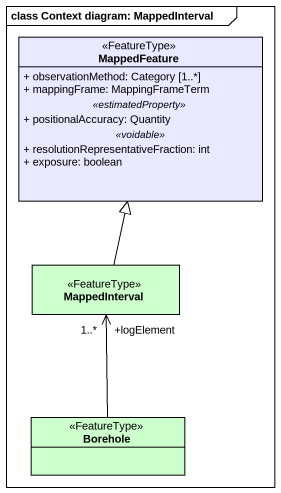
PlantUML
@startuml
mainframe class Context diagram: MappedInterval
hide circle
hide empty members
skinparam classAttributeIconSize 0
class MappedFeature <<FeatureType>> #E9E9FF {
  + observationMethod: Category [1..*]
  + mappingFrame: MappingFrameTerm
  .. <<estimatedProperty>> ..
  + positionalAccuracy: Quantity
  .. <<voidable>> ..
  + resolutionRepresentativeFraction: int
  + exposure: boolean
}
class MappedInterval <<FeatureType>> #CCFFCC
class Borehole <<FeatureType>> #CCFFCC
MappedInterval -up-|> MappedFeature
Borehole -up-> "+logElement\n1..*" MappedInterval
@enduml
